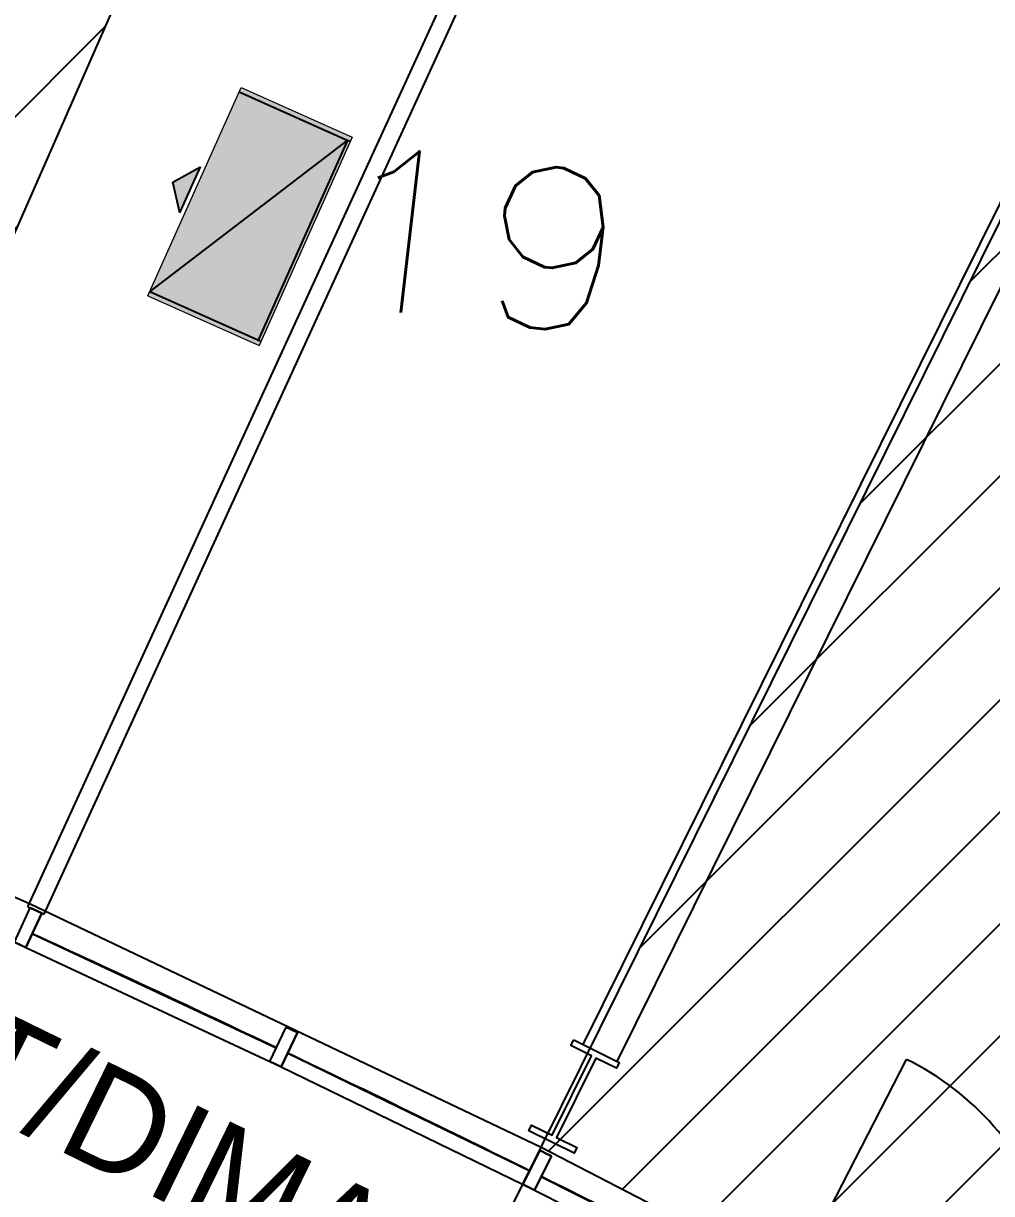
# Model space of a CAD drawing. Header units: millimetres. Extents: x -3 to 87.1, y -29 to 24.
# Drawn here: x 45.377 to 49.198, y -4.797 to -0.18 of the extents above; entities that cross this region are included whole.
import ezdxf
from ezdxf.enums import TextEntityAlignment as Align

# ---------------------------------------------------------------- set-up
doc = ezdxf.new("R2010")
doc.units = ezdxf.units.MM
for name, color, linetype in [('AR-DIV', 2, 'Continuous'), ('AR-ESQ', 2, 'Continuous'), ('AR-EST', 4, 'Continuous'), ('AR-MOB', 2, 'Continuous'), ('AR-PAR-ALV', 5, 'Continuous'), ('AR-PIS-EXT', 2, 'Continuous'), ('AR-POR', 1, 'Continuous'), ('AR-TXT', 2, 'Continuous'), ('MALHA PARA NUMERAÇÃO DE SALAS', 1, 'Continuous')]:
    doc.layers.add(name, color=color, linetype=linetype)
doc.layers.add('AR-HTC-MOB', color=254, linetype='Continuous', plot=False)
doc.styles.add('1-125', font='stylu.ttf', dxfattribs={"height": 0.2})
doc.styles.add('S20', font='simplex.shx', dxfattribs={"width": 1.1, "height": 0.2})

# ---------------------------------------------------------------- blocks, each defined once
blk = doc.blocks.new('numeracao de salas anexo2')
at = {"layer": 'MALHA PARA NUMERAÇÃO DE SALAS'}
h = blk.add_hatch(dxfattribs=at)
h.set_pattern_fill('ANSI31', color=256, scale=2.5, style=0)
h.set_pattern_definition([(45, (100.34865, 6.72668), (-0.2209709, 0.2209709), [])])
h.paths.add_polyline_path([(78.9267, -20.5547), (78.0004, -19.7154), (73.4344, -24.7544), (74.3607, -25.5937), (76.2132, -27.2724), (77.8903, -28.792, -0.024814), (81.404, -22.7995), (80.7792, -22.2334)])
h.paths.add_polyline_path([(79.4914, -16.2083), (84.0574, -11.1693), (82.2048, -9.4906), (81.2786, -8.6513), (76.7125, -13.6903)])
h.paths.add_polyline_path([(74.2952, -16.358), (73.369, -15.5186), (71.5164, -13.84), (66.9504, -18.879), (68.8029, -20.5576), (69.7292, -21.397)])
h.paths.add_polyline_path([(73.9337, -11.1723), (78.4997, -6.1333), (76.4235, -4.3092), (75.3579, -3.4294), (71.029, -8.6724), (72.0142, -9.4858)])
h.paths.add_polyline_path([(68.7372, -11.4482), (67.7947, -10.6699), (65.8626, -9.172), (61.779, -14.6093), (63.5462, -15.9794), (64.4083, -16.6912)])
h.paths.add_polyline_path([(62.8755, -7.0457), (61.8654, -6.3574), (59.8039, -5.0433), (56.2372, -10.8329), (58.1228, -12.0348), (59.0467, -12.6644)])
h.paths.add_polyline_path([(56.634, -3.2006), (55.5649, -2.608), (53.3913, -1.4889), (50.3718, -7.5817), (52.3598, -8.6053), (53.3377, -9.1473)])
h.paths.add_polyline_path([(50.0655, 0.0548), (48.9465, 0.5466), (46.6793, 1.4612), (44.2324, -4.8833), (46.3061, -5.7198), (47.3297, -6.1697)])
h.paths.add_polyline_path([(43.2257, 2.6927), (42.0662, 3.0797), (39.7246, 3.782), (39.7228, 3.7825), (37.871, -2.7605), (40.0129, -3.4029), (41.0734, -3.7568)])
h.paths.add_polyline_path([(36.1723, 4.691), (34.9851, 4.9691), (32.586, 5.4539), (31.3415, -1.2312), (33.5334, -1.6741), (34.6219, -1.9291)])
h.paths.add_polyline_path([(28.9666, 6.0419), (27.7546, 6.2008), (25.324, 6.4628), (24.6991, -0.3085), (26.9223, -0.5481), (28.0298, -0.7019)])
h.paths.add_polyline_path([(21.6659, 6.7156), (20.4444, 6.7625), (18, 6.8), (18, 0), (20.2358, -0.0343), (21.3527, -0.0857)])
h.paths.add_polyline_path([(14.25, 6.8), (10.5, 6.8), (10.5, 0), (14.25, 0)])
h.paths.add_polyline_path([(6.75, 6.8), (3, 6.8), (3, 0), (6.75, 0)])
h.paths.add_polyline_path([(10.5, 10.4), (10.5, 17.2), (6.75, 17.2), (6.75, 10.4)])
h.paths.add_polyline_path([(14.25, 10.4), (15.5, 10.4), (18, 10.4), (18, 17.2), (14.25, 17.2)])
h.paths.add_polyline_path([(26.2797, 16.8188), (23.5241, 17.0305), (22.1437, 17.0941), (21.831, 10.3021), (23.1072, 10.2433), (25.6548, 10.0475)])
h.paths.add_polyline_path([(33.2448, 8.9931), (34.4892, 15.6783), (31.7649, 16.1423), (30.3962, 16.3325), (29.4606, 9.598), (30.726, 9.4222)])
h.paths.add_polyline_path([(38.2371, 7.9044), (40.7032, 7.2464), (42.555, 13.7894), (39.8891, 14.5007), (38.5435, 14.8159), (36.9931, 8.1958)])
h.paths.add_polyline_path([(45.577, 5.7028), (47.9747, 4.82), (50.4217, 11.1645), (47.8281, 12.1194), (46.5174, 12.5568), (44.3651, 6.1072)])
h.paths.add_polyline_path([(54.9899, 1.7367), (58.0095, 7.8295), (55.5147, 9.0186), (54.2497, 9.5746), (51.5139, 3.3501), (52.6834, 2.836)])
h.paths.add_polyline_path([(68.0246, -6.2935), (72.1082, -0.8562), (69.8732, 0.7694), (68.7313, 1.5476), (64.9025, -4.0711), (65.9582, -4.7905)])
h.paths.add_polyline_path([(76.5606, -24.8181), (77.711, -24.951), (77.8212, -23.9974), (76.6707, -23.8645)], flags=24)
h.paths.add_polyline_path([(78.7386, -13.5501), (80.2221, -13.7215), (80.3322, -12.7679), (78.8488, -12.5965)], flags=24)
h.paths.add_polyline_path([(69.3105, -18.5022), (70.7606, -18.6697), (70.8708, -17.716), (69.4206, -17.5485)], flags=24)
h.paths.add_polyline_path([(73.3404, -8.3083), (74.7906, -8.4758), (74.9007, -7.5222), (73.4506, -7.3546)], flags=24)
h.paths.add_polyline_path([(64.1798, -13.7228), (65.5967, -13.8865), (65.7069, -12.9328), (64.29, -12.7691)], flags=24)
h.paths.add_polyline_path([(58.3289, -9.6831), (59.6458, -9.8353), (59.756, -8.8816), (58.439, -8.7295)], flags=24)
h.paths.add_polyline_path([(52.4353, -6.0336), (53.7522, -6.1858), (53.8624, -5.2321), (52.5455, -5.08)], flags=24)
h.paths.add_polyline_path([(46.2283, -3.0394), (47.3787, -3.1723), (47.4889, -2.2187), (46.3385, -2.0858)], flags=24)
h.paths.add_polyline_path([(39.6934, -0.6437), (41.1435, -0.8112), (41.2537, 0.1424), (39.8035, 0.31)], flags=24)
h.paths.add_polyline_path([(32.8452, 0.9864), (34.2621, 0.8227), (34.3723, 1.7763), (32.9554, 1.94)], flags=24)
h.paths.add_polyline_path([(26.0913, 2.3261), (27.5415, 2.1586), (27.6516, 3.1122), (26.2015, 3.2798)], flags=24)
h.paths.add_polyline_path([(19.0933, 2.686), (20.5434, 2.5185), (20.6536, 3.4722), (19.2034, 3.6397)], flags=24)
h.paths.add_polyline_path([(11.7477, 2.7289), (12.8982, 2.596), (13.0083, 3.5497), (11.8579, 3.6826)], flags=24)
h.paths.add_polyline_path([(4.0978, 2.7462), (5.548, 2.5787), (5.6582, 3.5323), (4.208, 3.6999)], flags=24)
h.paths.add_polyline_path([(7.8478, 12.9462), (9.298, 12.7787), (9.4082, 13.7323), (7.958, 13.8999)], flags=24)
h.paths.add_polyline_path([(15.3478, 12.9462), (16.798, 12.7787), (16.9082, 13.7323), (15.458, 13.8999)], flags=24)
h.paths.add_polyline_path([(23.0651, 12.5259), (24.5486, 12.3546), (24.6588, 13.3082), (23.1753, 13.4796)], flags=24)
h.paths.add_polyline_path([(31.0926, 11.3351), (32.5428, 11.1676), (32.6529, 12.1212), (31.2028, 12.2888)], flags=24)
h.paths.add_polyline_path([(38.7444, 9.6765), (40.1612, 9.5128), (40.2714, 10.4665), (38.8545, 10.6302)], flags=24)
h.paths.add_polyline_path([(46.2357, 7.2023), (47.6858, 7.0348), (47.796, 7.9884), (46.3459, 8.156)], flags=24)
h.paths.add_polyline_path([(53.3879, 4.1836), (54.7048, 4.0314), (54.815, 4.9851), (53.498, 5.1372)], flags=24)
h.paths.add_polyline_path([(67.1642, -3.6386), (68.4812, -3.7908), (68.5914, -2.8371), (67.2744, -2.685)], flags=24)
for p, q in [((45.9642, -9.2764), (55.621, 12.6945)), ((48.8618, -10.6284), (59.5193, 10.8758))]:
    blk.add_line(p, q, dxfattribs=at)
blk.add_lwpolyline([(0, 0), (18, 0), (20.2358, -0.0343), (22.4696, -0.1371), (24.6991, -0.3085), (26.9223, -0.5481), (29.1372, -0.8558), (31.3415, -1.2312), (33.5334, -1.6741), (35.7105, -2.184), (37.871, -2.7605), (40.0129, -3.4029), (42.134, -4.1107), (44.2324, -4.8833), (46.3061, -5.7198), (48.3532, -6.6196), (50.3718, -7.5817), (52.3598, -8.6053), (54.3156, -9.6893), (56.2372, -10.8329), (58.1228, -12.0348), (59.9706, -13.294)], dxfattribs=at)
at = {"layer": 'MALHA PARA NUMERAÇÃO DE SALAS', "color": 2, "style": 'S20', "width": 1.1}
blk.add_text('19', height=0.64, rotation=353.41, dxfattribs=at).set_placement((50.0881, -4.3194), align=Align.CENTER)
blk = doc.blocks.new('A$C009E3A51')
blk.add_blockref('numeracao de salas anexo2', (-3.1565, 0.0083))
blk = doc.blocks.new('ARM.BAIXO')
at = {"layer": 'AR-HTC-MOB'}
h = blk.add_hatch(color=254, dxfattribs=at)
h.dxf.hatch_style = 1
h.paths.add_polyline_path([(2141.8123, 1077.887), (2140.9483, 1077.887), (2140.9483, 1077.875), (2141.8123, 1077.875)])
h.paths.add_polyline_path([(2140.9483, 1077.887), (2140.9303, 1077.887), (2140.9303, 1077.407), (2140.9483, 1077.407)])
h.paths.add_polyline_path([(2140.9483, 1077.875), (2140.9483, 1077.407), (2141.8123, 1077.407)])
h.paths.add_polyline_path([(2141.8123, 1077.875), (2140.9483, 1077.875), (2141.8123, 1077.407)])
h.paths.add_polyline_path([(2141.8303, 1077.887), (2141.8123, 1077.887), (2141.8123, 1077.407), (2141.8303, 1077.407)])
h.paths.add_polyline_path([(2141.4803, 1077.3885), (2141.2803, 1077.3886), (2141.3803, 1077.3135)])
at = {"color": 0, "linetype": 'Continuous', "lineweight": 15}
for p, q in [((2140.9303, 1077.407), (2140.9303, 1077.887)), ((2140.9303, 1077.407), (2140.9303, 1077.887)), ((2140.9303, 1077.407), (2140.9303, 1077.887)), ((2140.9303, 1077.887), (2141.8303, 1077.887)), ((2141.8303, 1077.407), (2141.8303, 1077.887)), ((2141.8303, 1077.407), (2140.9303, 1077.407))]:
    blk.add_line(p, q, dxfattribs=at)
at = {"color": 0}
for p, q in [((2140.9483, 1077.407), (2140.9483, 1077.887)), ((2140.9483, 1077.875), (2141.8123, 1077.875)), ((2140.9483, 1077.875), (2141.8123, 1077.407)), ((2141.8123, 1077.407), (2141.8123, 1077.887)), ((2141.4803, 1077.3885), (2141.2803, 1077.3886)), ((2141.3803, 1077.3135), (2141.2803, 1077.3886)), ((2141.4803, 1077.3885), (2141.3803, 1077.3135))]:
    blk.add_line(p, q, dxfattribs=at)

msp = doc.modelspace()

# ---------------------------------------------------------------- linework, layer by layer
at = {"layer": 'AR-DIV', "transparency": 33554687}
for p, q in [((45.3952, -3.6654), (47.7935, 1.5716)), ((45.4589, -3.6945), (47.8571, 1.5424)), ((45.3952, -3.6654), (45.4589, -3.6945))]:
    msp.add_line(p, q, dxfattribs=at)
at = {"layer": 'AR-ESQ', "color": 2, "transparency": 33554687}
for p, q in [((45.3419, -3.8059), (45.4043, -3.6695)), ((45.3419, -3.8059), (45.4043, -3.6695)), ((45.3873, -3.8267), (45.4498, -3.6904)), ((45.3873, -3.8267), (45.4498, -3.6904)), ((45.3419, -3.8059), (45.3873, -3.8267)), ((45.3419, -3.8059), (45.3873, -3.8267)), ((46.3494, -4.2763), (46.414, -4.1409)), ((46.3494, -4.2763), (46.414, -4.1409)), ((46.3946, -4.2978), (46.4591, -4.1624)), ((46.3946, -4.2978), (46.4591, -4.1624)), ((46.3494, -4.2763), (46.3946, -4.2978)), ((46.3494, -4.2763), (46.3946, -4.2978)), ((47.3496, -4.7621), (47.4163, -4.6277)), ((47.3496, -4.7621), (47.4163, -4.6277)), ((47.3944, -4.7843), (47.4611, -4.6499)), ((47.3944, -4.7843), (47.4611, -4.6499)), ((47.3496, -4.7621), (47.3944, -4.7843)), ((47.3496, -4.7621), (47.3944, -4.7843))]:
    msp.add_line(p, q, dxfattribs=at)
at = {"layer": 'AR-ESQ', "transparency": 33554687}
for points in [[(45.4498, -3.6904), (45.3873, -3.8267), (45.3419, -3.8059), (45.4043, -3.6695, -0.000172)], [(45.4498, -3.6904), (45.3873, -3.8267), (45.3419, -3.8059), (45.4043, -3.6695, -0.000172)], [(46.414, -4.1409, -0.000172), (46.4591, -4.1624), (46.3946, -4.2978), (46.3494, -4.2763)], [(46.414, -4.1409, -0.000172), (46.4591, -4.1624), (46.3946, -4.2978), (46.3494, -4.2763)], [(47.4611, -4.6499), (47.3944, -4.7843), (47.3496, -4.7621), (47.4163, -4.6277, -0.000172)], [(47.4611, -4.6499), (47.3944, -4.7843), (47.3496, -4.7621), (47.4163, -4.6277, -0.000172)]]:
    msp.add_lwpolyline(points, format="xyb", close=True, dxfattribs=at)
for points in [[(45.4127, -3.7724), (46.3748, -4.2219)], [(45.4127, -3.7724), (46.3748, -4.2219)], [(46.4208, -4.2438), (47.3759, -4.7081)], [(46.4208, -4.2438), (47.3759, -4.7081)], [(47.4215, -4.7307), (48.3694, -5.2096)]]:
    msp.add_lwpolyline(points, dxfattribs=at)
at = {"layer": 'AR-ESQ', "color": 1, "transparency": 33554687}
for points in [[(45.3873, -3.8267), (46.3494, -4.2763)], [(45.3873, -3.8267), (46.3494, -4.2763)], [(46.3946, -4.2978), (47.3496, -4.7621)], [(46.3946, -4.2978), (47.3496, -4.7621)], [(47.3944, -4.7843), (48.3423, -5.2631)]]:
    msp.add_lwpolyline(points, dxfattribs=at)
at = {"layer": 'AR-ESQ', "color": 2, "transparency": 33554687}
for radius, start, end in [(72.65, 65.374798, 65.41423), (72.65, 65.374798, 65.41423), (72.56, 64.535487, 65.374773), (72.56, 64.535487, 65.374773), (72.65, 64.49603, 64.535463), (72.65, 64.49603, 64.535463), (72.56, 63.65672, 64.496006), (72.56, 63.65672, 64.496006), (72.65, 63.617263, 63.656696), (72.65, 63.617263, 63.656696), (72.56, 62.777953, 63.617238)]:
    msp.add_arc((15.1779, -69.7331), radius, start, end, dxfattribs=at)
at = {"layer": 'AR-EST', "transparency": 33554687}
msp.add_lwpolyline([(47.5489, -4.1912), (47.7281, -4.28), (47.717, -4.3024), (47.6363, -4.2625), (47.4809, -4.5761), (47.5615, -4.616), (47.5504, -4.6384), (47.3712, -4.5496), (47.3823, -4.5272), (47.463, -4.5672), (47.6184, -4.2536), (47.5378, -4.2136), (47.5489, -4.1912)], dxfattribs=at)
at = {"layer": 'AR-PAR-ALV', "transparency": 33554687}
for p, q in [((50.4265, 1.5251), (47.5846, -4.2092)), ((50.5609, 1.4585), (47.719, -4.2759))]:
    msp.add_line(p, q, dxfattribs=at)
at = {"layer": 'AR-PIS-EXT', "transparency": 33554687}
msp.add_arc((15.2672, -69.1562), 70.3843, 63.226176, 66.729881, dxfattribs=at)
at = {"layer": 'AR-POR', "transparency": 33554687}
msp.add_line((48.3645, -5.2345), (48.862, -4.2683), dxfattribs=at)
msp.add_arc((48.3868, -5.2459), 1.087, 332.3087, 64.0761, dxfattribs=at)

# ---------------------------------------------------------------- block references
at = {"layer": 'AR-MOB', "transparency": 33554687, "rotation": 245.9179356248302}
msp.add_blockref('ARM.BAIXO', (-63.8004, 2393.7847), dxfattribs=at)
at = {"layer": 'MALHA PARA NUMERAÇÃO DE SALAS', "color": 6, "transparency": 33554687}
msp.add_blockref('A$C009E3A51', (0.2044, 2.9587), dxfattribs=at)

# ---------------------------------------------------------------- texts
at = {"layer": 'AR-TXT', "color": 2, "transparency": 33554687, "insert": (46.3178, -5.1708), "char_height": 0.4, "attachment_point": 5, "rotation": 333.9274, "style": '1-125'}
msp.add_mtext('SEMIT/DIMAN/SENGE\\PCPD AUDIO E VIDEO', dxfattribs=at)

doc.saveas('drawing.dxf')
